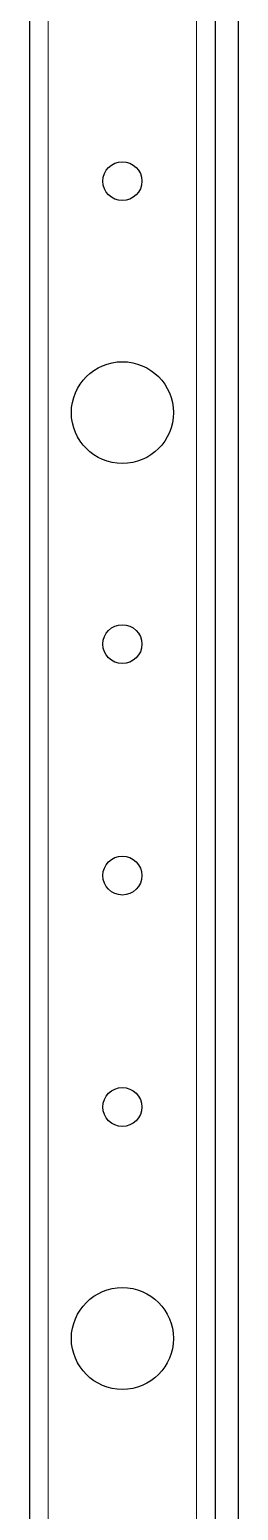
# Model space of a CAD drawing. Header units: millimetres. Extents: x -188 to 1345, y -1228 to 1043.
# Drawn here: x 1138.7 to 1161.2, y -941 to -781.1 of the extents above; entities that cross this region are included whole.
import ezdxf

# ---------------------------------------------------------------- set-up
doc = ezdxf.new("R2010")
doc.units = ezdxf.units.MM

msp = doc.modelspace()

# ---------------------------------------------------------------- linework, layer by layer
at = {"color": 7, "linetype": 'Continuous', "lineweight": 25}
for p, q in [((1161.21, 822.02), (1161.21, -1066.98)), ((1138.71, 795.02), (1138.71, -1039.98)), ((1158.71, 795.02), (1158.71, -1039.98))]:
    msp.add_line(p, q, dxfattribs=at)
at = {"color": 8, "linetype": 'Continuous', "lineweight": 18}
for p, q in [((1140.71, 795.02), (1140.71, -1039.98)), ((1156.71, 795.02), (1156.71, -1039.98))]:
    msp.add_line(p, q, dxfattribs=at)
at = {"color": 7, "linetype": 'Continuous', "lineweight": 25}
for centre, radius in [((1148.71, -797.48), 2.1), ((1148.71, -822.48), 5.5), ((1148.71, -847.48), 2.1), ((1148.71, -872.48), 2.1), ((1148.71, -897.48), 2.1), ((1148.71, -922.48), 5.5)]:
    msp.add_circle(centre, radius, dxfattribs=at)

doc.saveas('drawing.dxf')
